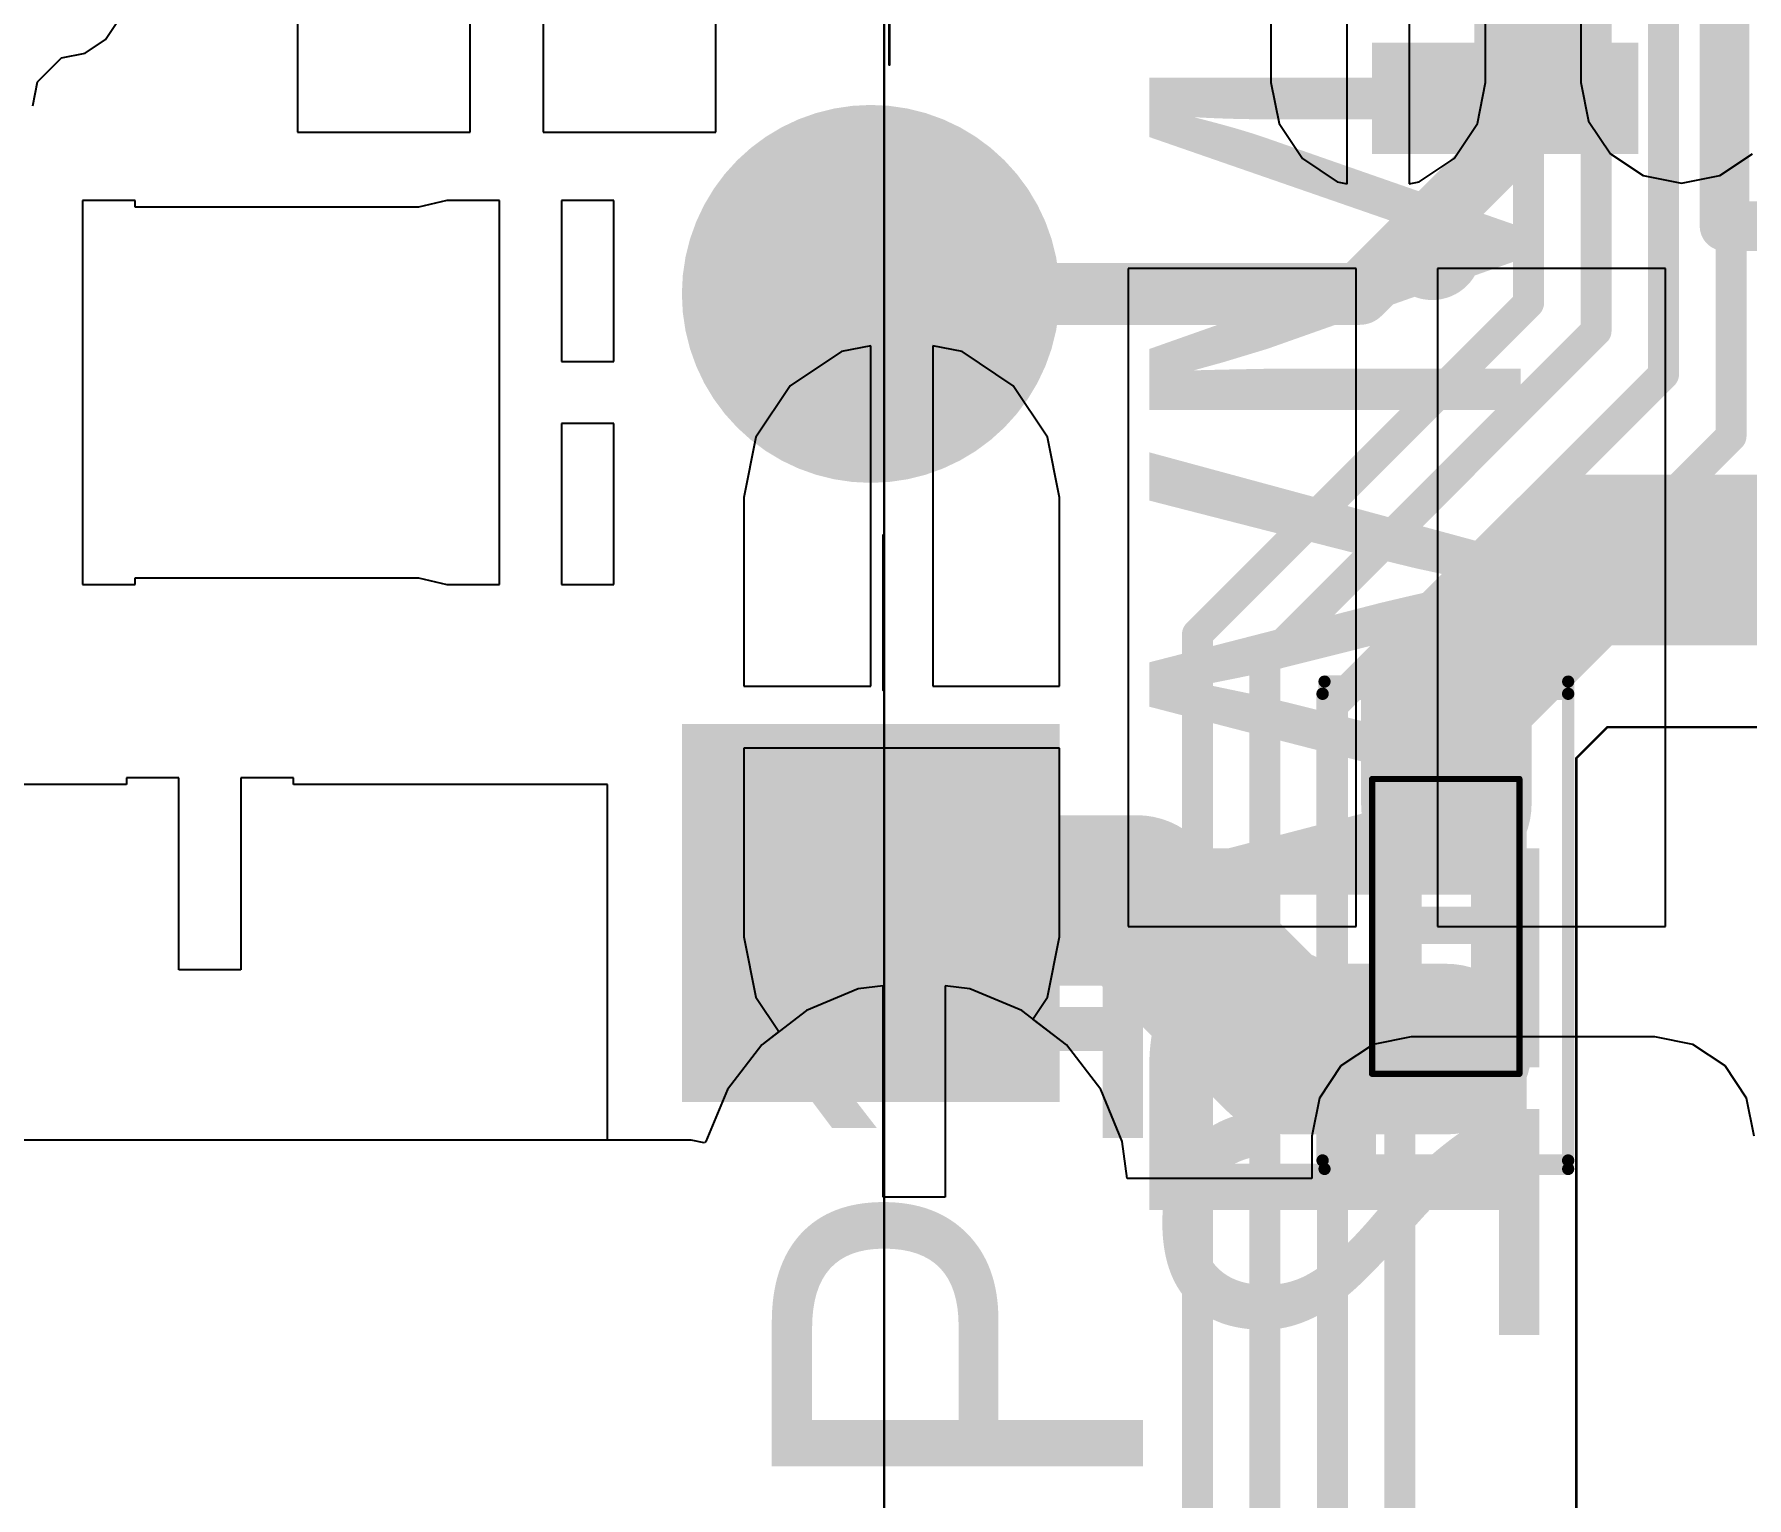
# Model space of a CAD drawing. Extents: x 215 to 281, y 31 to 138.
# Drawn here: x 242.62 to 249.64, y 42.94 to 48.94 of the extents above; entities that cross this region are included whole.
import ezdxf

# ---------------------------------------------------------------- set-up
doc = ezdxf.new("R2010")
doc.units = 0
doc.layers.get('0').update_dxf_attribs({"linetype": 'CONTINUOUS'})
for name, color, linetype in [('BOTTOMLAYER', 5, 'CONTINUOUS'), ('BOTTOMOVERLAY', 54, 'CONTINUOUS'), ('BOTTOMPASTE', 16, 'CONTINUOUS'), ('BOTTOMSOLDER', 6, 'CONTINUOUS'), ('CONNECTLAYER', 7, 'CONTINUOUS'), ('KEEPOUTLAYER', 6, 'CONTINUOUS'), ('MECHANICAL1', 6, 'CONTINUOUS'), ('MECHANICAL16', 56, 'CONTINUOUS'), ('MECHANICAL2', 216, 'CONTINUOUS'), ('MECHANICAL27', 56, 'CONTINUOUS'), ('MECHANICAL34', 56, 'CONTINUOUS'), ('MIDLAYER1', 16, 'CONTINUOUS'), ('MIDLAYER14', 9, 'CONTINUOUS'), ('MIDLAYER2', 76, 'CONTINUOUS'), ('MIDLAYER3', 90, 'CONTINUOUS'), ('MULTILAYER', 9, 'CONTINUOUS'), ('PADHOLELAYER', 156, 'CONTINUOUS'), ('TOPLAYER', 1, 'CONTINUOUS'), ('TOPOVERLAY', 2, 'CONTINUOUS'), ('TOPSOLDER', 216, 'CONTINUOUS')]:
    doc.layers.add(name, color=color, linetype=linetype)

# ---------------------------------------------------------------- blocks, each defined once
blk = doc.blocks.new('HDR1X6_B_13')
at = {"layer": 'BOTTOMLAYER', "const_width": 0.75}
blk.add_lwpolyline([(2.165, 0, 1), (2.915, 0, 1)], format="xyb", close=True, dxfattribs=at)
at = {"layer": 'BOTTOMLAYER'}
blk.add_solid([(-0.75, -0.75), (0.75, -0.75), (-0.75, 0.75), (0.75, 0.75)], dxfattribs=at)
at = {"layer": 'BOTTOMSOLDER', "const_width": 0.7754}
blk.add_lwpolyline([(2.1523, 0, 1), (2.9277, 0, 1)], format="xyb", close=True, dxfattribs=at)
at = {"layer": 'BOTTOMSOLDER'}
blk.add_solid([(-0.7754, -0.7754), (0.7754, -0.7754), (-0.7754, 0.7754), (0.7754, 0.7754)], dxfattribs=at)
at = {"layer": 'MIDLAYER1', "const_width": 0.75}
blk.add_lwpolyline([(2.165, 0, 1), (2.915, 0, 1)], format="xyb", close=True, dxfattribs=at)
at = {"layer": 'MIDLAYER1'}
blk.add_solid([(-0.75, -0.75), (0.75, -0.75), (-0.75, 0.75), (0.75, 0.75)], dxfattribs=at)
at = {"layer": 'MIDLAYER14', "const_width": 0.75}
blk.add_lwpolyline([(2.165, 0, 1), (2.915, 0, 1)], format="xyb", close=True, dxfattribs=at)
at = {"layer": 'MIDLAYER14'}
blk.add_solid([(-0.75, -0.75), (0.75, -0.75), (-0.75, 0.75), (0.75, 0.75)], dxfattribs=at)
at = {"layer": 'MIDLAYER2', "const_width": 0.75}
blk.add_lwpolyline([(2.165, 0, 1), (2.915, 0, 1)], format="xyb", close=True, dxfattribs=at)
at = {"layer": 'MIDLAYER2'}
blk.add_solid([(-0.75, -0.75), (0.75, -0.75), (-0.75, 0.75), (0.75, 0.75)], dxfattribs=at)
at = {"layer": 'MIDLAYER3', "const_width": 0.75}
blk.add_lwpolyline([(2.165, 0, 1), (2.915, 0, 1)], format="xyb", close=True, dxfattribs=at)
at = {"layer": 'MIDLAYER3'}
blk.add_solid([(-0.75, -0.75), (0.75, -0.75), (-0.75, 0.75), (0.75, 0.75)], dxfattribs=at)
at = {"layer": 'MULTILAYER', "const_width": 0.75}
blk.add_lwpolyline([(2.165, 0, 1), (2.915, 0, 1)], format="xyb", close=True, dxfattribs=at)
at = {"layer": 'MULTILAYER'}
blk.add_solid([(-0.75, -0.75), (0.75, -0.75), (-0.75, 0.75), (0.75, 0.75)], dxfattribs=at)
at = {"layer": 'PADHOLELAYER', "const_width": 0.45}
for points in [[(-0.225, 0, 1), (0.225, 0, 1)], [(2.315, 0, 1), (2.765, 0, 1)]]:
    blk.add_lwpolyline(points, format="xyb", close=True, dxfattribs=at)
at = {"layer": 'TOPLAYER', "const_width": 0.75}
blk.add_lwpolyline([(2.165, 0, 1), (2.915, 0, 1)], format="xyb", close=True, dxfattribs=at)
at = {"layer": 'TOPLAYER'}
blk.add_solid([(-0.75, -0.75), (0.75, -0.75), (-0.75, 0.75), (0.75, 0.75)], dxfattribs=at)
at = {"layer": 'TOPSOLDER', "const_width": 0.7754}
blk.add_lwpolyline([(2.1523, 0, 1), (2.9277, 0, 1)], format="xyb", close=True, dxfattribs=at)
at = {"layer": 'TOPSOLDER'}
blk.add_solid([(-0.7754, -0.7754), (0.7754, -0.7754), (-0.7754, 0.7754), (0.7754, 0.7754)], dxfattribs=at)
blk = doc.blocks.new('L0402_B_44')
at = {"layer": 'BOTTOMLAYER'}
for points in [[(-0.754, -0.3048), (-0.246, -0.3048), (-0.754, 0.3048), (-0.246, 0.3048)], [(0.254, -0.3048), (0.762, -0.3048), (0.254, 0.3048), (0.762, 0.3048)]]:
    blk.add_solid(points, dxfattribs=at)
at = {"layer": 'BOTTOMOVERLAY'}
blk.add_solid([(-0.0762, -0.3053), (0.0762, -0.3053), (-0.0762, 0.2995), (0.0762, 0.2995)], dxfattribs=at)
at = {"layer": 'BOTTOMPASTE'}
for points in [[(-0.6524, -0.2032), (-0.3476, -0.2032), (-0.6524, 0.2032), (-0.3476, 0.2032)], [(0.3556, -0.2032), (0.6604, -0.2032), (0.3556, 0.2032), (0.6604, 0.2032)]]:
    blk.add_solid(points, dxfattribs=at)
at = {"layer": 'BOTTOMSOLDER'}
for points in [[(-0.7794, -0.3302), (-0.2206, -0.3302), (-0.7794, 0.3302), (-0.2206, 0.3302)], [(0.2286, -0.3302), (0.7874, -0.3302), (0.2286, 0.3302), (0.7874, 0.3302)]]:
    blk.add_solid(points, dxfattribs=at)
at = {"layer": 'MECHANICAL16', "const_width": 0.2032}
for points in [[(0.508, 0.2032), (-0.508, 0.2032)], [(0.508, -0.2032), (-0.508, -0.2032)]]:
    blk.add_lwpolyline(points, dxfattribs=at)
at = {"layer": 'MECHANICAL16', "const_width": 0.1016}
for points in [[(-0.5588, 0.2032, 1), (-0.4572, 0.2032, 1)], [(0.4572, 0.2032, 1), (0.5588, 0.2032, 1)], [(-0.5588, -0.2032, 1), (-0.4572, -0.2032, 1)], [(0.4572, -0.2032, 1), (0.5588, -0.2032, 1)]]:
    blk.add_lwpolyline(points, format="xyb", close=True, dxfattribs=at)
at = {"layer": 'MECHANICAL16'}
for points in [[(-0.7112, -0.3048), (-0.4064, -0.3048), (-0.7112, 0.3048), (-0.4064, 0.3048)], [(0.4064, -0.3048), (0.7112, -0.3048), (0.4064, 0.3048), (0.7112, 0.3048)]]:
    blk.add_solid(points, dxfattribs=at)
at = {"layer": 'MECHANICAL2', "const_width": 0.05}
for points in [[(1, 0.5), (-1, 0.5)], [(-1, -0.5), (-1, 0.5)], [(1, -0.5), (1, 0.5)], [(1, -0.5), (-1, -0.5)]]:
    blk.add_lwpolyline(points, dxfattribs=at)
at = {"layer": 'MECHANICAL2', "const_width": 0.025}
for points in [[(-1.0125, 0.5, 1), (-0.9875, 0.5, 1)], [(-1.0125, 0.5, 1), (-0.9875, 0.5, 1)], [(0.9875, 0.5, 1), (1.0125, 0.5, 1)], [(0.9875, 0.5, 1), (1.0125, 0.5, 1)], [(-1.0125, -0.5, 1), (-0.9875, -0.5, 1)], [(-1.0125, -0.5, 1), (-0.9875, -0.5, 1)], [(0.9875, -0.5, 1), (1.0125, -0.5, 1)], [(0.9875, -0.5, 1), (1.0125, -0.5, 1)]]:
    blk.add_lwpolyline(points, format="xyb", close=True, dxfattribs=at)
at = {"layer": 'MECHANICAL27', "const_width": 0.0508}
for points in [[(-0.95, -0.508), (-0.95, 0.5)], [(0.9652, 0.5), (-0.95, 0.5)], [(0.9652, -0.508), (0.9652, 0.5)], [(0.9652, -0.508), (-0.95, -0.508)]]:
    blk.add_lwpolyline(points, dxfattribs=at)
at = {"layer": 'MECHANICAL27', "const_width": 0.0254}
for points in [[(-0.9627, 0.5, 1), (-0.9373, 0.5, 1)], [(-0.9627, 0.5, 1), (-0.9373, 0.5, 1)], [(0.9525, 0.5, 1), (0.9779, 0.5, 1)], [(0.9525, 0.5, 1), (0.9779, 0.5, 1)], [(-0.9627, -0.508, 1), (-0.9373, -0.508, 1)], [(-0.9627, -0.508, 1), (-0.9373, -0.508, 1)], [(0.9525, -0.508, 1), (0.9779, -0.508, 1)], [(0.9525, -0.508, 1), (0.9779, -0.508, 1)]]:
    blk.add_lwpolyline(points, format="xyb", close=True, dxfattribs=at)
at = {"layer": 'MECHANICAL34', "const_width": 0.0254}
for points in [[(-0.6, -0.3048), (-0.6, 0.3)], [(0.6096, 0.3), (-0.6, 0.3)], [(0.6096, -0.3048), (0.6096, 0.3)], [(0.6096, -0.3048), (-0.6, -0.3048)]]:
    blk.add_lwpolyline(points, dxfattribs=at)
at = {"layer": 'MECHANICAL34', "const_width": 0.0127}
for points in [[(-0.6064, 0.3, 1), (-0.5937, 0.3, 1)], [(-0.6064, 0.3, 1), (-0.5937, 0.3, 1)], [(0.6032, 0.3, 1), (0.6159, 0.3, 1)], [(0.6032, 0.3, 1), (0.6159, 0.3, 1)], [(-0.6063, -0.3048, 1), (-0.5936, -0.3048, 1)], [(-0.6063, -0.3048, 1), (-0.5936, -0.3048, 1)], [(0.6032, -0.3048, 1), (0.6159, -0.3048, 1)], [(0.6032, -0.3048, 1), (0.6159, -0.3048, 1)]]:
    blk.add_lwpolyline(points, format="xyb", close=True, dxfattribs=at)
blk = doc.blocks.new('MSOP_8_B_47')
at = {"layer": 'BOTTOMLAYER'}
for points in [[(-1.1782, 1.8793), (-0.7718, 1.8793), (-1.1782, 2.9207), (-0.7718, 2.9207)], [(-0.5282, 1.8793), (-0.1218, 1.8793), (-0.5282, 2.9207), (-0.1218, 2.9207)], [(0.127, 1.8793), (0.5334, 1.8793), (0.127, 2.9207), (0.5334, 2.9207)], [(0.7874, 1.8793), (1.1938, 1.8793), (0.7874, 2.9207), (1.1938, 2.9207)], [(-1.1782, -2.9337), (-0.7718, -2.9337), (-1.1782, -1.8923), (-0.7718, -1.8923)], [(-0.5282, -2.9337), (-0.1218, -2.9337), (-0.5282, -1.8923), (-0.1218, -1.8923)], [(0.127, -2.9337), (0.5334, -2.9337), (0.127, -1.8923), (0.5334, -1.8923)], [(0.7874, -2.9337), (1.1938, -2.9337), (0.7874, -1.8923), (1.1938, -1.8923)]]:
    blk.add_solid(points, dxfattribs=at)
at = {"layer": 'BOTTOMOVERLAY'}
for points, const_width in [([(-1.4984, 2.7, 1), (-1.7016, 2.7, 1)], 0.2032), ([(-1.7524, 2.7, 1), (-1.6508, 2.7, 1)], 0.1016), ([(-1.5492, 2.7, 1), (-1.4476, 2.7, 1)], 0.1016), ([(-1.5508, 1.5, 1), (-1.4492, 1.5, 1)], 0.1016), ([(1.4732, 1.5, 1), (1.5748, 1.5, 1)], 0.1016), ([(-0.851, 0.9906, 1), (-1.1558, 0.9906, 1)], 0.2032), ([(-1.2066, 0.9906, 1), (-1.105, 0.9906, 1)], 0.1016), ([(-0.9018, 0.9906, 1), (-0.8002, 0.9906, 1)], 0.1016), ([(-1.5508, -1.524, 1), (-1.4492, -1.524, 1)], 0.1016), ([(1.4732, -1.524, 1), (1.5748, -1.524, 1)], 0.1016)]:
    blk.add_lwpolyline(points, format="xyb", close=True, dxfattribs=dict(at, const_width=const_width))
at = {"layer": 'BOTTOMOVERLAY', "const_width": 0.2032}
for points in [[(-1.5, 1.5), (-1.5, -1.524)], [(1.524, 1.5), (1.524, -1.524)]]:
    blk.add_lwpolyline(points, dxfattribs=at)
at = {"layer": 'BOTTOMPASTE'}
for points in [[(-1.0766, 1.9809), (-0.8734, 1.9809), (-1.0766, 2.8191), (-0.8734, 2.8191)], [(-0.4266, 1.9809), (-0.2234, 1.9809), (-0.4266, 2.8191), (-0.2234, 2.8191)], [(0.2286, 1.9809), (0.4318, 1.9809), (0.2286, 2.8191), (0.4318, 2.8191)], [(0.889, 1.9809), (1.0922, 1.9809), (0.889, 2.8191), (1.0922, 2.8191)], [(-1.0766, -2.8321), (-0.8734, -2.8321), (-1.0766, -1.9939), (-0.8734, -1.9939)], [(-0.4266, -2.8321), (-0.2234, -2.8321), (-0.4266, -1.9939), (-0.2234, -1.9939)], [(0.2286, -2.8321), (0.4318, -2.8321), (0.2286, -1.9939), (0.4318, -1.9939)], [(0.889, -2.8321), (1.0922, -2.8321), (0.889, -1.9939), (1.0922, -1.9939)]]:
    blk.add_solid(points, dxfattribs=at)
at = {"layer": 'BOTTOMSOLDER'}
for points in [[(-1.2036, 1.8539), (-0.7464, 1.8539), (-1.2036, 2.9461), (-0.7464, 2.9461)], [(-0.5536, 1.8539), (-0.0964, 1.8539), (-0.5536, 2.9461), (-0.0964, 2.9461)], [(0.1016, 1.8539), (0.5588, 1.8539), (0.1016, 2.9461), (0.5588, 2.9461)], [(0.762, 1.8539), (1.2192, 1.8539), (0.762, 2.9461), (1.2192, 2.9461)], [(-1.2036, -2.9591), (-0.7464, -2.9591), (-1.2036, -1.8669), (-0.7464, -1.8669)], [(-0.5536, -2.9591), (-0.0964, -2.9591), (-0.5536, -1.8669), (-0.0964, -1.8669)], [(0.1016, -2.9591), (0.5588, -2.9591), (0.1016, -1.8669), (0.5588, -1.8669)], [(0.762, -2.9591), (1.2192, -2.9591), (0.762, -1.8669), (1.2192, -1.8669)]]:
    blk.add_solid(points, dxfattribs=at)
at = {"layer": 'MECHANICAL16', "const_width": 0.2032}
for points in [[(-1.5, 1.5), (1.524, 1.5)], [(-1.5, -1.524), (1.524, -1.524)]]:
    blk.add_lwpolyline(points, dxfattribs=at)
at = {"layer": 'MECHANICAL16', "const_width": 0.1016}
for points in [[(-1.5508, 1.5, 1), (-1.4492, 1.5, 1)], [(1.4732, 1.5, 1), (1.5748, 1.5, 1)], [(-1.5508, -1.524, 1), (-1.4492, -1.524, 1)], [(1.4732, -1.524, 1), (1.5748, -1.524, 1)]]:
    blk.add_lwpolyline(points, format="xyb", close=True, dxfattribs=at)

msp = doc.modelspace()

# ---------------------------------------------------------------- linework, layer by layer
at = {"layer": 'BOTTOMLAYER'}
for points, const_width in [([(248.6536, 48.682), (248.6536, 49.332)], 0.254), ([(248.412, 46.2534), (248.9454, 46.7868)], 0.7), ([(248.9454, 46.7868), (250.3678, 46.7868)], 0.7), ([(248.412, 45.7882), (248.412, 46.2534)], 0.7), ([(246.0498, 45.339), (246.1006, 45.3898)], 0.7), ([(246.1006, 45.3898), (247.142, 45.3898)], 0.7), ([(247.142, 45.3898), (247.7516, 44.7802)], 0.7), ([(247.7516, 44.7802), (248.412, 44.7802)], 0.7)]:
    msp.add_lwpolyline(points, dxfattribs=dict(at, const_width=const_width))
for points, const_width in [([(248.5901, 48.682, 1), (248.7171, 48.682, 1)], 0.127), ([(248.7704, 46.7868, 1), (249.1204, 46.7868, 1)], 0.35), ([(248.7704, 46.7868, 1), (249.1204, 46.7868, 1)], 0.35), ([(248.237, 46.2534, 1), (248.587, 46.2534, 1)], 0.35), ([(248.237, 46.2534, 1), (248.587, 46.2534, 1)], 0.35), ([(248.237, 45.7882, 1), (248.587, 45.7882, 1)], 0.35), ([(245.8748, 45.339, 1), (246.2248, 45.339, 1)], 0.35), ([(245.9256, 45.3898, 1), (246.2756, 45.3898, 1)], 0.35), ([(245.9256, 45.3898, 1), (246.2756, 45.3898, 1)], 0.35), ([(246.967, 45.3898, 1), (247.317, 45.3898, 1)], 0.35), ([(246.967, 45.3898, 1), (247.317, 45.3898, 1)], 0.35), ([(247.5766, 44.7802, 1), (247.9266, 44.7802, 1)], 0.35), ([(247.5766, 44.7802, 1), (247.9266, 44.7802, 1)], 0.35), ([(248.237, 44.7802, 1), (248.587, 44.7802, 1)], 0.35)]:
    msp.add_lwpolyline(points, format="xyb", close=True, dxfattribs=dict(at, const_width=const_width))
at = {"layer": 'CONNECTLAYER'}
for p, q in [((248.9644, 49.8383), (248.9644, 48.7461)), ((243.6972, 49.3524), (243.6972, 48.5428)), ((244.4052, 48.5428), (244.4052, 49.3524)), ((244.7052, 49.3524), (244.7052, 48.5428)), ((245.4132, 48.5428), (245.4132, 49.3524)), ((247.6923, 49.1652), (247.6923, 48.7461)), ((248.0056, 48.3311), (248.0056, 49.1652)), ((248.2596, 49.1652), (248.2596, 48.3311)), ((248.5728, 48.7461), (248.5728, 49.1652)), ((242.9083, 48.9223), (242.9635, 49.0049)), ((242.8256, 48.867), (242.9083, 48.9223)), ((242.7281, 48.8476), (242.8256, 48.867)), ((242.6294, 48.749), (242.7281, 48.8476)), ((242.61, 48.6514), (242.6294, 48.749)), ((247.6923, 48.7461), (247.7258, 48.5776)), ((248.5393, 48.5776), (248.5728, 48.7461)), ((248.9644, 48.7461), (248.9959, 48.5882)), ((247.7258, 48.5776), (247.8213, 48.4348)), ((248.4439, 48.4348), (248.5393, 48.5776)), ((248.9959, 48.5882), (249.0853, 48.4543)), ((243.6972, 48.5428), (244.4052, 48.5428)), ((244.7052, 48.5428), (245.4132, 48.5428)), ((247.8213, 48.4348), (247.9641, 48.3394)), ((248.3011, 48.3394), (248.4439, 48.4348)), ((249.0853, 48.4543), (249.2192, 48.3648)), ((249.5351, 48.3648), (249.669, 48.4543)), ((249.2192, 48.3648), (249.3772, 48.3334)), ((249.3772, 48.3334), (249.5351, 48.3648)), ((247.9641, 48.3394), (248.0056, 48.3311)), ((248.2596, 48.3311), (248.3011, 48.3394)), ((243.0301, 48.2618), (242.8142, 48.2618)), ((242.8142, 48.2618), (242.8142, 47.4744)), ((243.0301, 48.2348), (243.0301, 48.2618)), ((243.5495, 48.2348), (243.0301, 48.2348)), ((243.6765, 48.2348), (243.5495, 48.2348)), ((244.1941, 48.2348), (243.6765, 48.2348)), ((244.3099, 48.2618), (244.1941, 48.2348)), ((244.5258, 48.2618), (244.3099, 48.2618)), ((244.5258, 47.4744), (244.5258, 48.2618)), ((244.9957, 48.2618), (244.7798, 48.2618)), ((244.7798, 48.2618), (244.7798, 47.6014)), ((244.9957, 47.6014), (244.9957, 48.2618)), ((248.0421, 47.9826), (247.1055, 47.9826)), ((247.1055, 47.9826), (247.1055, 45.2826)), ((248.0421, 45.2826), (248.0421, 47.9826)), ((249.3121, 47.9826), (248.3755, 47.9826)), ((248.3755, 47.9826), (248.3755, 45.2826)), ((249.3121, 45.2826), (249.3121, 47.9826)), ((246.0498, 47.6661), (245.929, 47.6421)), ((246.0498, 46.2692), (246.0498, 47.6661)), ((246.4245, 47.6421), (246.3038, 47.6661)), ((246.3038, 47.6661), (246.3038, 46.2692)), ((244.7798, 47.6014), (244.9957, 47.6014)), ((245.929, 47.6421), (245.719, 47.5017)), ((246.6346, 47.5017), (246.4245, 47.6421)), ((242.8142, 47.4744), (242.8142, 46.687)), ((244.5258, 46.687), (244.5258, 47.4744)), ((245.719, 47.5017), (245.5786, 47.2917)), ((246.7749, 47.2917), (246.6346, 47.5017)), ((244.9957, 47.3474), (244.7798, 47.3474)), ((244.7798, 47.3474), (244.7798, 46.687)), ((244.9957, 46.687), (244.9957, 47.3474)), ((245.5786, 47.2917), (245.5293, 47.0439)), ((246.8242, 47.0439), (246.7749, 47.2917)), ((245.5293, 47.0439), (245.5293, 46.2692)), ((246.8242, 46.2692), (246.8242, 47.0439)), ((242.8142, 46.687), (243.0301, 46.687)), ((243.0301, 46.687), (243.0301, 46.714)), ((243.0301, 46.714), (243.5495, 46.714)), ((243.5495, 46.714), (243.6531, 46.714)), ((243.6531, 46.714), (243.7801, 46.714)), ((243.7801, 46.714), (244.1941, 46.714)), ((244.1941, 46.714), (244.3099, 46.687)), ((244.3099, 46.687), (244.4241, 46.687)), ((244.4241, 46.687), (244.5258, 46.687)), ((244.7798, 46.687), (244.9957, 46.687)), ((245.5293, 46.2692), (246.0498, 46.2692)), ((246.3038, 46.2692), (246.8242, 46.2692)), ((246.1768, 46.0152), (245.5293, 46.0152)), ((245.5293, 46.0152), (245.5293, 45.2405)), ((246.8242, 46.0152), (246.1768, 46.0152)), ((246.8242, 45.2405), (246.8242, 46.0152)), ((242.9943, 45.866), (242.3713, 45.866)), ((243.2102, 45.893), (242.9943, 45.893)), ((242.9943, 45.893), (242.9943, 45.866)), ((243.2102, 45.1056), (243.2102, 45.893)), ((243.6801, 45.893), (243.4642, 45.893)), ((243.4642, 45.893), (243.4642, 45.1056)), ((243.6801, 45.866), (243.6801, 45.893)), ((244.3083, 45.866), (243.6801, 45.866)), ((244.3369, 45.866), (244.3083, 45.866)), ((244.3083, 45.866), (244.3083, 45.866)), ((244.9687, 45.866), (244.3369, 45.866)), ((244.3369, 45.866), (244.3369, 45.866)), ((244.9687, 44.4066), (244.9687, 45.866)), ((247.1055, 45.2826), (248.0421, 45.2826)), ((248.3755, 45.2826), (249.3121, 45.2826)), ((245.5293, 45.2405), (245.5786, 44.9927)), ((246.7749, 44.9927), (246.8242, 45.2405)), ((243.4642, 45.1056), (243.2102, 45.1056)), ((245.5786, 44.9927), (245.6726, 44.852)), ((245.9986, 45.0268), (245.7853, 44.9385)), ((245.9986, 45.0268), (245.7853, 44.9385)), ((246.1006, 45.0402), (245.9986, 45.0268)), ((246.1006, 45.0402), (245.9986, 45.0268)), ((246.1006, 44.1724), (246.1006, 45.0402)), ((246.1006, 44.1724), (246.1006, 45.0402)), ((246.4565, 45.0268), (246.3546, 45.0402)), ((246.3546, 45.0402), (246.3546, 44.1724)), ((246.4565, 45.0268), (246.3546, 45.0402)), ((246.3546, 45.0402), (246.3546, 44.1724)), ((246.6699, 44.9385), (246.4565, 45.0268)), ((246.6699, 44.9385), (246.4565, 45.0268)), ((246.7153, 44.9036), (246.7749, 44.9927)), ((245.7853, 44.9385), (245.6021, 44.7979)), ((245.7853, 44.9385), (245.6021, 44.7979)), ((246.8531, 44.7979), (246.6699, 44.9385)), ((246.8531, 44.7979), (246.6699, 44.9385)), ((245.6726, 44.852), (245.6021, 44.7979)), ((246.8531, 44.7979), (246.7153, 44.9036)), ((245.6021, 44.7979), (245.4615, 44.6147)), ((245.6021, 44.7979), (245.4615, 44.6147)), ((245.6021, 44.7979), (245.4615, 44.6147)), ((246.9936, 44.6147), (246.8531, 44.7979)), ((246.9936, 44.6147), (246.8531, 44.7979)), ((246.9936, 44.6147), (246.8531, 44.7979)), ((248.1115, 44.7992), (247.9792, 44.7108)), ((248.1115, 44.7992), (247.9792, 44.7108)), ((248.1115, 44.7992), (247.9792, 44.7108)), ((248.2676, 44.8302), (248.1115, 44.7992)), ((248.2676, 44.8302), (248.1115, 44.7992)), ((248.2676, 44.8302), (248.1115, 44.7992)), ((249.2676, 44.8302), (248.2676, 44.8302)), ((249.2676, 44.8302), (248.2676, 44.8302)), ((249.2676, 44.8302), (248.2676, 44.8302)), ((249.4237, 44.7992), (249.2676, 44.8302)), ((249.4237, 44.7992), (249.2676, 44.8302)), ((249.4237, 44.7992), (249.2676, 44.8302)), ((249.556, 44.7108), (249.4237, 44.7992)), ((249.556, 44.7108), (249.4237, 44.7992)), ((249.556, 44.7108), (249.4237, 44.7992)), ((247.9792, 44.7108), (247.8908, 44.5785)), ((247.9792, 44.7108), (247.8908, 44.5785)), ((247.9792, 44.7108), (247.8908, 44.5785)), ((249.6444, 44.5785), (249.556, 44.7108)), ((249.6444, 44.5785), (249.556, 44.7108)), ((249.6444, 44.5785), (249.556, 44.7108)), ((245.4615, 44.6147), (245.3732, 44.4013)), ((245.4615, 44.6147), (245.3732, 44.4013)), ((245.4615, 44.6147), (245.3732, 44.4013)), ((247.082, 44.4013), (246.9936, 44.6147)), ((247.082, 44.4013), (246.9936, 44.6147)), ((247.082, 44.4013), (246.9936, 44.6147)), ((247.8908, 44.5785), (247.8597, 44.4224)), ((247.8908, 44.5785), (247.8597, 44.4224)), ((247.8908, 44.5785), (247.8597, 44.4224)), ((249.6754, 44.4224), (249.6444, 44.5785)), ((249.6754, 44.4224), (249.6444, 44.5785)), ((249.6754, 44.4224), (249.6444, 44.5785)), ((247.8597, 44.4224), (247.8597, 44.2486)), ((247.8597, 44.4224), (247.8597, 44.2486)), ((247.8597, 44.4224), (247.8597, 44.2486)), ((245.3132, 44.4066), (242.3922, 44.4066)), ((245.3132, 44.4066), (242.3922, 44.4066)), ((245.3132, 44.4066), (244.9687, 44.4066)), ((245.3659, 44.3961), (245.3132, 44.4066)), ((245.3659, 44.3961), (245.3132, 44.4066)), ((245.3659, 44.3961), (245.3132, 44.4066)), ((245.3732, 44.4013), (245.3659, 44.3961)), ((245.3732, 44.4013), (245.3659, 44.3961)), ((245.3732, 44.4013), (245.3659, 44.3961)), ((247.1021, 44.2486), (247.082, 44.4013)), ((247.1021, 44.2486), (247.082, 44.4013)), ((247.1021, 44.2486), (247.082, 44.4013)), ((247.8597, 44.2486), (247.1021, 44.2486)), ((247.8597, 44.2486), (247.1021, 44.2486)), ((247.8597, 44.2486), (247.1021, 44.2486)), ((246.3546, 44.1724), (246.1006, 44.1724)), ((246.3546, 44.1724), (246.1006, 44.1724))]:
    msp.add_line(p, q, dxfattribs=at)
at = {"layer": 'KEEPOUTLAYER', "const_width": 0.01}
for points in [[(246.126, 48.8188), (246.126, 49.5046)], [(246.1006, 46.2534), (246.1006, 46.8884)], [(248.9454, 45.974), (249.0724, 46.101)], [(249.0724, 46.101), (256.286, 46.101)], [(248.9454, 38.7604), (248.9454, 45.974)], [(246.1044, 39.2004), (246.1044, 44.4246)]]:
    msp.add_lwpolyline(points, dxfattribs=at)
at = {"layer": 'KEEPOUTLAYER', "const_width": 0.005}
for points in [[(246.1235, 48.8188, 1), (246.1285, 48.8188, 1)], [(246.0981, 46.8884, 1), (246.1031, 46.8884, 1)], [(246.0981, 46.2534, 1), (246.1031, 46.2534, 1)], [(249.0699, 46.101, 1), (249.0749, 46.101, 1)], [(249.0699, 46.101, 1), (249.0749, 46.101, 1)], [(248.9429, 45.974, 1), (248.9479, 45.974, 1)], [(248.9429, 45.974, 1), (248.9479, 45.974, 1)], [(246.1019, 44.4246, 1), (246.1069, 44.4246, 1)]]:
    msp.add_lwpolyline(points, format="xyb", close=True, dxfattribs=at)
at = {"layer": 'MECHANICAL1', "const_width": 0.01}
for points in [[(246.1044, 39.2004), (246.1044, 84.1927)], [(248.9454, 45.974), (249.0724, 46.101)], [(249.0724, 46.101), (256.286, 46.101)], [(248.9454, 38.7604), (248.9454, 45.974)]]:
    msp.add_lwpolyline(points, dxfattribs=at)
at = {"layer": 'MECHANICAL1', "const_width": 0.005}
for points in [[(249.0699, 46.101, 1), (249.0749, 46.101, 1)], [(249.0699, 46.101, 1), (249.0749, 46.101, 1)], [(248.9429, 45.974, 1), (248.9479, 45.974, 1)], [(248.9429, 45.974, 1), (248.9479, 45.974, 1)]]:
    msp.add_lwpolyline(points, format="xyb", close=True, dxfattribs=at)
at = {"layer": 'MIDLAYER1', "const_width": 0.254}
for points in [[(248.92, 48.7426), (248.92, 59.2582)], [(248.0564, 47.879), (248.92, 48.7426)], [(246.0498, 47.879), (248.0564, 47.879)]]:
    msp.add_lwpolyline(points, dxfattribs=at)
at = {"layer": 'MIDLAYER1', "const_width": 0.127}
for points in [[(248.8565, 48.7426, 1), (248.9835, 48.7426, 1)], [(248.8565, 48.7426, 1), (248.9835, 48.7426, 1)], [(245.9863, 47.879, 1), (246.1133, 47.879, 1)], [(247.9929, 47.879, 1), (248.1199, 47.879, 1)], [(247.9929, 47.879, 1), (248.1199, 47.879, 1)]]:
    msp.add_lwpolyline(points, format="xyb", close=True, dxfattribs=at)
at = {"layer": 'MIDLAYER14', "const_width": 0.127}
for points in [[(248.7494, 47.8413), (248.7494, 55.132)], [(249.0264, 47.7266), (249.0264, 55.0173)], [(249.3034, 47.5488), (249.3034, 54.9025)], [(249.5804, 47.2948), (249.5804, 54.7878)], [(247.3905, 46.4824), (248.7494, 47.8413)], [(247.6675, 46.3677), (249.0264, 47.7266)], [(247.9445, 46.1899), (249.3034, 47.5488)], [(248.2215, 45.9359), (249.5804, 47.2948)], [(247.3905, 37.7694), (247.3905, 46.4824)], [(247.6675, 37.8841), (247.6675, 46.3677)], [(247.9445, 38.0619), (247.9445, 46.1899)], [(248.2215, 38.3159), (248.2215, 45.9359)]]:
    msp.add_lwpolyline(points, dxfattribs=at)
at = {"layer": 'MIDLAYER14', "const_width": 0.0635}
for points in [[(248.7177, 47.8413, 1), (248.7812, 47.8413, 1)], [(248.7177, 47.8413, 1), (248.7812, 47.8413, 1)], [(248.9947, 47.7266, 1), (249.0582, 47.7266, 1)], [(248.9947, 47.7266, 1), (249.0582, 47.7266, 1)], [(249.2717, 47.5488, 1), (249.3352, 47.5488, 1)], [(249.2717, 47.5488, 1), (249.3352, 47.5488, 1)], [(249.5487, 47.2948, 1), (249.6122, 47.2948, 1)], [(249.5487, 47.2948, 1), (249.6122, 47.2948, 1)], [(247.3588, 46.4824, 1), (247.4223, 46.4824, 1)], [(247.3588, 46.4824, 1), (247.4223, 46.4824, 1)], [(247.6358, 46.3677, 1), (247.6993, 46.3677, 1)], [(247.6358, 46.3677, 1), (247.6993, 46.3677, 1)], [(247.9128, 46.1899, 1), (247.9763, 46.1899, 1)], [(247.9128, 46.1899, 1), (247.9763, 46.1899, 1)], [(248.1898, 45.9359, 1), (248.2533, 45.9359, 1)], [(248.1898, 45.9359, 1), (248.2533, 45.9359, 1)]]:
    msp.add_lwpolyline(points, format="xyb", close=True, dxfattribs=at)
at = {"layer": 'MULTILAYER'}
for p, q in [((248.9454, 45.974), (249.0724, 46.101)), ((249.0724, 46.101), (256.286, 46.101)), ((248.9454, 38.7604), (248.9454, 45.974))]:
    msp.add_line(p, q, dxfattribs=at)

# ---------------------------------------------------------------- block references
for name, p, rotation in [('HDR1X6_B_13', (246.0498, 45.339), 90), ('MSOP_8_B_47', (251.0536, 49.657), 90), ('L0402_B_44', (248.412, 45.2882), 270)]:
    msp.add_blockref(name, p, dxfattribs=dict(rotation=rotation))

# ---------------------------------------------------------------- texts
at = {"layer": 'MECHANICAL16', "text_generation_flag": 2}
msp.add_text('L2', height=1.524, rotation=90, dxfattribs=at).set_placement((248.793, 45.7708))
at = {"layer": 'MECHANICAL16'}
msp.add_text('P1', height=1.524, rotation=90, dxfattribs=at).set_placement((247.1674, 42.9006))
at = {"layer": 'TOPOVERLAY'}
msp.add_text('+  PWM PWR CL DA -', height=1.524, rotation=90, dxfattribs=at).set_placement((248.7168, 41.6306))

doc.saveas('drawing.dxf')
